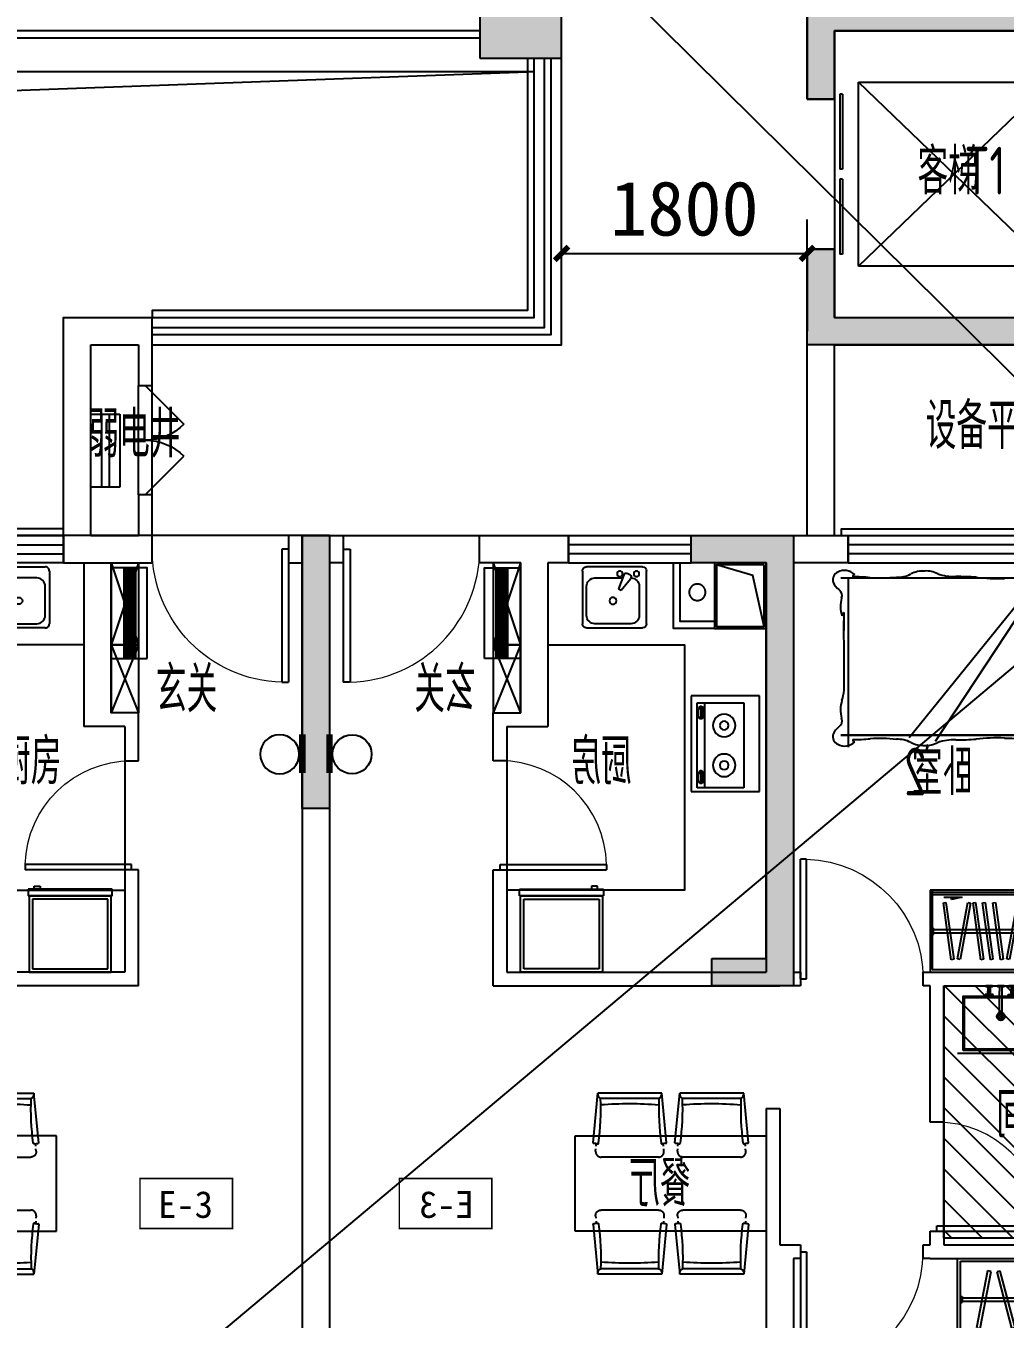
# Model space of a CAD drawing. Extents: x 2378699 to 2462834, y 1041771 to 1211756.
# Drawn here: x 2412711 to 2419886, y 1176405 to 1185887 of the extents above; entities that cross this region are included whole.
import ezdxf

# ---------------------------------------------------------------- set-up
doc = ezdxf.new("R2010")
doc.units = 0
doc.header["$LTSCALE"] = 1000
doc.linetypes.add('DASH', pattern=[0.35, 0.25, -0.1])
doc.linetypes.add('PS', pattern=[3200, 1500, -200, 1500])
doc.layers.get('0').update_dxf_attribs({"linetype": 'CONTINUOUS'})
doc.layers.get('Defpoints').update_dxf_attribs({"color": 6, "linetype": 'CONTINUOUS'})
for name, color, linetype in [('0p-洞填充', 1, 'CONTINUOUS'), ('_弱电导线层', 4, 'CONTINUOUS'), ('_弱电设备层', 6, 'CONTINUOUS'), ('_强电导线层', 3, 'CONTINUOUS'), ('A-EVTR', 5, 'CONTINUOUS'), ('A-Lvtry', 5, 'CONTINUOUS'), ('A-洞口', 105, 'CONTINUOUS'), ('A-烟气道', 105, 'CONTINUOUS'), ('A-看线', 105, 'CONTINUOUS'), ('A-线脚看线', 9, 'CONTINUOUS'), ('A-降板区域', 251, 'CONTINUOUS'), ('AE-FLOR', 151, 'CONTINUOUS'), ('DOOR_FIRE', 4, 'CONTINUOUS'), ('PS', 6, 'PS'), ('PUB_DIM', 3, 'CONTINUOUS'), ('PUB_HATCH', 8, 'CONTINUOUS'), ('PUB_TEXT', 7, 'CONTINUOUS'), ('WALL', 2, 'CONTINUOUS'), ('WINDOW', 4, 'CONTINUOUS'), ('剪力墙', 6, 'CONTINUOUS'), ('商业', 2, 'CONTINUOUS'), ('户型标示', 7, 'CONTINUOUS'), ('栏杆', 142, 'CONTINUOUS')]:
    doc.layers.add(name, color=color, linetype=linetype)
doc.layers.add('A-area', color=23, linetype='CONTINUOUS', plot=False)
doc.layers.add('A-FUR', color=8, linetype='CONTINUOUS', plot=False)
doc.layers.get('_强电导线层').off()
doc.styles.get("Standard").update_dxf_attribs({"font": 'tssdeng.shx', "bigfont": 'tssdchn.shx'})
doc.styles.add('黑体', font='simhei.ttf')
doc.dimstyles.new('_TCH_ARCH&&100', dxfattribs={"dimtxt": 400, "dimasz": 100, "dimexe": 250, "dimexo": 300, "dimgap": 126.25, "dimtad": 1, "dimdec": 0, "dimdsep": 46, "dimtxsty": '黑体', "dimblk": 'ARCHTICK', "dimcen": 0.09, "dimclrt": 7, "dimazin": 2, "dimtfac": 1, "dimtdec": 0, "dimtix": 1, "dimtmove": 2, "dimatfit": 3, "dimldrblk": 'ARCHTICK', "dimfxl": 0, "dimtolj": 1, "dimtzin": 0, "dimarcsym": 0})

# ---------------------------------------------------------------- blocks, each defined once
blk = doc.blocks.new('zt1')
at = {"layer": 'A-Lvtry', "linetype": 'Continuous'}
for p, q in [((-700, 0), (0, 0)), ((-700, -500), (-700, 0)), ((0, 0), (0, -500)), ((0, -500), (-700, -500))]:
    blk.add_line(p, q, dxfattribs=at)
at = {"layer": 'A-Lvtry'}
for p, q in [((-673.5, -113.1), (-673.5, -455.5)), ((-50.7, -113.1), (-673.5, -113.1)), ((-50.7, -455.5), (-50.7, -113.1)), ((-673.5, -399.8), (-50.7, -399.8)), ((-673.5, -455.5), (-50.7, -455.5)), ((-640.9, -422.1), (-640.8, -433.8)), ((-565.7, -431.5), (-630.4, -431.5)), ((-630.4, -431.5), (-630.4, -448.2)), ((-630.4, -448.2), (-565.7, -448.2)), ((-565.7, -448.2), (-565.7, -431.5)), ((-549.1, -423.2), (-549.1, -433.7)), ((-167.9, -422.1), (-167.8, -433.8)), ((-157.4, -431.5), (-157.4, -448.2)), ((-92.7, -431.5), (-157.4, -431.5)), ((-157.4, -448.2), (-92.7, -448.2)), ((-92.7, -448.2), (-92.7, -431.5)), ((-76.1, -423.2), (-76.1, -433.7))]:
    blk.add_line(p, q, dxfattribs=at)
for points in [[(-549.1, -423.2, 0.259034), (-551, -419.8, 0.076276), (-562.5, -414.9, 0.036515), (-576.1, -412.4, 0.026615), (-594.9, -411.4, 0.026615), (-613.8, -412.4, 0.036515), (-627.3, -414.9, 0.076276), (-638.9, -419.8, 0.259034), (-640.8, -423.2, 0.078462), (-640.6, -424.5, 0.056762)], [(-549.1, -433.7, 0.259034), (-551, -430.3, 0.076276), (-562.5, -425.4, 0.036515), (-576.1, -422.9, 0.026615), (-594.9, -421.9, 0.026615), (-613.8, -422.9, 0.036515), (-627.3, -425.4, 0.076276), (-638.9, -430.3, 0.259034), (-640.8, -433.7, 0.259034), (-638.9, -437.2, 0.056762), (-630.4, -441.2, 0.036515)], [(-565.7, -442.9, 0.008736), (-562.5, -442.1, 0.076276), (-551, -437.2, 0.259034), (-549.1, -433.7, 0.259034)], [(-76.1, -423.2, 0.259034), (-78, -419.8, 0.076276), (-89.5, -414.9, 0.036515), (-103.1, -412.4, 0.026615), (-121.9, -411.4, 0.026615), (-140.8, -412.4, 0.036515), (-154.3, -414.9, 0.076276), (-165.9, -419.8, 0.259034), (-167.8, -423.2, 0.078462), (-167.6, -424.5, 0.056762)], [(-76.1, -433.7, 0.259034), (-78, -430.3, 0.076276), (-89.5, -425.4, 0.036515), (-103.1, -422.9, 0.026615), (-121.9, -421.9, 0.026615), (-140.8, -422.9, 0.036515), (-154.3, -425.4, 0.076276), (-165.9, -430.3, 0.259034), (-167.8, -433.7, 0.259034), (-165.9, -437.2, 0.056762), (-157.4, -441.2, 0.036515)], [(-92.7, -442.9, 0.008736), (-89.5, -442.1, 0.076276), (-78, -437.2, 0.259034), (-76.1, -433.7, 0.259034)]]:
    blk.add_lwpolyline(points, format="xyb", dxfattribs=at)
at = {"layer": 'A-Lvtry', "linetype": 'Continuous'}
for centre, radius in [((-508.4, -258.5), 82.5), ((-215.8, -258.5), 82.5), ((-508.4, -258.5), 31.6), ((-215.8, -258.5), 31.6)]:
    blk.add_circle(centre, radius, dxfattribs=at)
at = {"layer": 'A-Lvtry', "width": 0.8, "flags": 9}
for tag in ['YSIZE', 'XSIZE']:
    blk.add_attdef(tag, (-350, 0), '', height=0.5, dxfattribs=at)
blk = doc.blocks.new('t4')
at = {"layer": 'A-Lvtry'}
for p, q in [((3876545.3, 2552259.6), (3876931.4, 2552259.6)), ((3876514.8, 2551819.5), (3876514.8, 2552229.1)), ((3876545.3, 2552144.6), (3876545.3, 2551880.5)), ((3876819.6, 2552205.6), (3876606.3, 2552205.6)), ((3876790.3, 2552072.2), (3876875.1, 2552142)), ((3876913.8, 2552122.3), (3876905.6, 2552136.5)), ((3876961.9, 2552229.1), (3876961.9, 2551819.5)), ((3876800.4, 2552054.6), (3876790.3, 2552072.2)), ((3876903.3, 2552093.1), (3876800.4, 2552054.6)), ((3876880.6, 2551880.5), (3876880.6, 2552084.6)), ((3876931.4, 2551789), (3876545.3, 2551789)), ((3876606.3, 2551819.5), (3876819.6, 2551819.5))]:
    blk.add_line(p, q, dxfattribs=at)
at = {"layer": 'A-Lvtry', "extrusion": (3.92285e-11, -1.08889e-08, 1)}
for centre, major_axis, start_param, end_param in [((3876545.3, 2552229.1), (-21.6, 21.6, 0), -0.785398, 0.785398), ((3876931.4, 2552229.1), (-21.6, 21.6, 0), 3.926991, 5.497787), ((3876606.3, 2552144.6), (-43.1, 43.1, 0), -0.785398, 0.785398), ((3876819.6, 2552144.6), (43.1, 43.1, 0), 5.497787, 7.068583), ((3876888, 2552126.3), (14.4, 14.4, 0), 6.021386, 7.757331), ((3876911.1, 2552185.3), (-14.4, 14.4, 0), 4.712389, 10.995574), ((3876911.1, 2552063.4), (14.4, 14.4, 0), 6.283185283893945, 12.56637059107353), ((3876896.2, 2552112.2), (-14.4, 14.4, 0), 2.714645, 4.45059), ((3876713, 2552012.6), (18, 18, 0), 6.283185283897186, 12.56637059107677), ((3876606.3, 2551880.5), (-43.1, 43.1, 0), 0.785398, 2.356194), ((3876819.6, 2551880.5), (-43.1, 43.1, 0), 2.356194, 3.926991), ((3876545.3, 2551819.5), (21.6, 21.6, 0), 2.356194, 3.926991), ((3876931.4, 2551819.5), (-21.6, 21.6, 0), 2.356194, 3.926991)]:
    blk.add_ellipse(centre, major_axis=major_axis, ratio=1, start_param=start_param, end_param=end_param, dxfattribs=at)
blk = doc.blocks.new('BX1')
at = {"layer": 'A-Lvtry'}
for p, q in [((-560, 8), (-607.7, 8)), ((-607.7, 8), (-607.7, -608)), ((-560, -608), (-560, 8)), ((0, 0), (-560, 0)), ((0, -600), (0, 0)), ((-560, 0), (-560, -600)), ((-24, -24), (-536, -24)), ((-536, -24), (-536, -576)), ((-24, -576), (-24, -24)), ((-631.1, -564.3), (-631.1, -520)), ((-631.1, -520), (-607.7, -520)), ((-607.7, -564.3), (-631.1, -564.3)), ((-607.7, -520), (-607.7, -564.3)), ((-607.7, -608), (-560, -608)), ((-560, -600), (0, -600)), ((-536, -576), (-24, -576))]:
    blk.add_line(p, q, dxfattribs=at)
blk = doc.blocks.new('u5g')
at = {"color": 8, "linetype": 'DASH', "ltscale": 20}
for p, q in [((10502.8, 151826.4), (10512.8, 151826.4)), ((10512.8, 151826.4), (10512.8, 151776.4)), ((12177.7, 151813.9), (10512.8, 151813.9)), ((12177.7, 151788.9), (10512.8, 151788.9)), ((12187.8, 151826.4), (12177.7, 151826.4)), ((12177.7, 151826.4), (12177.7, 151776.4)), ((10502.8, 151776.4), (10512.8, 151776.4)), ((12187.8, 151776.4), (12177.7, 151776.4))]:
    blk.add_line(p, q, dxfattribs=at)
at = {"color": 8, "ltscale": 20}
for p, q in [((11917.6, 151531.4), (12012.7, 151550.3)), ((12012.7, 151550.3), (12012.7, 151531.4)), ((10607.7, 151503.4), (10772.9, 151503.4)), ((10772.9, 151503.4), (10677.8, 151484.5)), ((10677.8, 151484.5), (10677.8, 151503.4)), ((12082.8, 151531.4), (11917.6, 151531.4))]:
    blk.add_line(p, q, dxfattribs=at)
at = {"linetype": 'DASH', "ltscale": 20}
for points in [[(12207.8, 152126.4), (10482.8, 152126.4), (10482.8, 151476.4), (12207.8, 151476.4)], [(10502.8, 151531.4), (11355.3, 151531.4), (11355.3, 151511.4), (10502.8, 151511.4)], [(11335.3, 151511.4), (12187.8, 151511.4), (12187.8, 151491.4), (11335.3, 151491.4)]]:
    blk.add_lwpolyline(points, close=True, dxfattribs=at)
blk.add_lwpolyline([(12187.8, 151476.4), (12187.8, 152106.4), (10502.8, 152106.4), (10502.8, 151476.4)], dxfattribs=at)
at = {"color": 8, "linetype": 'DASH', "ltscale": 20}
for points in [[(11001.3, 151572.3), (10930.5, 152024.3), (10953.7, 152028), (11024.5, 151576)], [(11310.5, 151572.3), (11239.7, 152024.3), (11262.9, 152028), (11333.7, 151576)], [(11617.8, 151572.3), (11547, 152024.3), (11570.2, 152028), (11641, 151576)], [(11711, 151572.3), (11640.2, 152024.3), (11663.4, 152028), (11734.2, 151576)], [(11796.6, 151572.3), (11725.8, 152024.3), (11749, 152028), (11819.8, 151576)], [(12064, 151572.3), (11993.2, 152024.3), (12016.4, 152028), (12087.2, 151576)], [(10603.3, 151578.7), (10696.8, 152026.6), (10719.8, 152021.8), (10626.3, 151573.9)], [(10780.1, 151578.7), (10873.6, 152026.6), (10896.6, 152021.8), (10803.1, 151573.9)], [(11087.5, 151578.7), (11181, 152026.6), (11204, 152021.8), (11110.4, 151573.9)], [(11396.6, 151578.7), (11490.1, 152026.6), (11513.1, 152021.8), (11419.6, 151573.9)], [(11842.7, 151578.7), (11936.3, 152026.6), (11959.3, 152021.8), (11865.7, 151573.9)]]:
    blk.add_lwpolyline(points, close=True, dxfattribs=at)
blk = doc.blocks.new('QWER34324')
at = {"layer": 'A-FUR'}
for p, q in [((-500, 0), (0, 0)), ((-40, -1200), (-40, 0)), ((-40, 0), (0, 0)), ((0, 0), (0, -1200)), ((-40, -11.5), (-2054.4, -11.5)), ((-40, -11.5), (-2054.4, -11.5)), ((-1999.7, -11.5), (-1999.7, -1251.2)), ((-608.2, -11.5), (-1552.4, -1182.5)), ((-575.1, -11.5), (-1363.6, -1208.2)), ((-570.6, -11.5), (-570.6, -144)), ((-519.8, -11.5), (-519.8, -134.5)), ((-678.3, -172.7), (-678.3, -1028.2)), ((-336.3, -1028.2), (-336.3, -172.7)), ((-63, -1125.7), (-63, -109.1)), ((-570.6, -1040.9), (-570.6, -1208.2)), ((-519.8, -1050.4), (-519.8, -1208.2)), ((-473.4, -1060.8), (-473.4, -1125.7)), ((-40, -1161.5), (-2054.4, -1161.5)), ((-40, -1165.5), (-2054.4, -1165.5)), ((0, -1200), (-500, -1200)), ((0, -1200), (-40, -1200))]:
    blk.add_line(p, q, dxfattribs=at)
for centre, radius, start, end in [((-2050.6, -24), 61.8, 114.65516, 197.05817), ((-2025.4, -60.8), 106, 45.78413, 118.72126), ((-1950.6, -0.8), 16, 93.39574, 183.44183), ((-1636.1, 205.2), 209.3, 267.15615, 297.45765), ((-1447.1, -169), 209.9, 87.96316, 116.12762), ((-1430.8, -151), 192, 63.04698, 92.64916), ((-1225.8, 355.3), 355.3, 250.60635, 272.32801), ((-1221.3, -2275.3), 2275.6, 85.96877, 89.74947), ((-1983, 13.6), 138.4, 203.70607, 231.95597), ((-1965.7, -1216.9), 1215.2, 83.96781, 90.04075), ((-1770.2, 1149.8), 1160.2, 266.64954, 276.11997), ((-909.2, 1295.3), 1309.4, 263.33019, 272.35813), ((-778.2, -1523.7), 1512.6, 87.0776, 92.9224), ((-655.9, 791.2), 805.5, 266.782, 275.59148), ((-480.7, -586.2), 583.8, 86.03666, 99.53314), ((-58.4, -703), 749.3, 113.83469, 131.46224), ((532.5, -1280), 1548.8, 124.57489, 131.88808), ((-774.9, -21402.4), 21401.2, 88.49238, 89.10433), ((-1546.8, -1386.7), 1810.6, 37.31306, 49.42063), ((-689.8, -564.3), 637.9, 26.40883, 59.00025), ((-268.2, -607.5), 539, 67.62117, 92.10241), ((-160, -2948.1), 2939.9, 87.66163, 91.01156), ((-2098.3, -139.8), 53.6, 340.23108, 55.86441), ((-1819.9, -219), 236, 164.99871, 197.18078), ((-507.3, -588.1), 449.1, 67.62117, 112.37883), ((-2002.9, -297.8), 43.4, 129.07345, 167.94605), ((-2962.5, -319.7), 933.9, 354.95264, 3.41649), ((-605.2, 111.5), 625, 295.48, 321.15009), ((-1219.9, -370.7), 812.7, 176.67233, 181.72422), ((-3003.8, -350.3), 972.9, 356.95871, 1.57587), ((-7673.2, -3674.4), 8087.9, 20.45865, 24.04845), ((-9950.5, -649.5), 7922.3, 358.6733, 1.8401), ((-2329.2, -812.3), 299.6, 341.30518, 356.04213), ((-1523.8, 282.7), 1810.6, 309.96455, 322.68694), ((-666.8, -563.7), 637.9, 300.99975, 333.59117), ((-1819.9, -978), 236, 162.81922, 195.00129), ((-2098.3, -1057.2), 53.6, 304.13559, 19.76892), ((-507.3, -612.9), 449.1, 247.62117, 292.37883), ((555.5, 176), 1548.8, 231.63721, 235.42511), ((-1983, -1210.6), 138.4, 128.04403, 156.29393), ((-268.2, -627.3), 539, 247.62117, 292.37883), ((-35.4, -425), 749.3, 237.46377, 246.16531), ((-2050.6, -1173), 61.8, 162.94183, 245.34484), ((-2025.4, -1136.2), 106, 241.27874, 314.21587), ((-1950.6, -1196.2), 16, 176.55817, 266.60426), ((-1965.7, 19.9), 1215.2, 269.95925, 276.03219), ((-1770.2, -2346.8), 1160.2, 83.88003, 93.35046), ((-1636.1, -1402.2), 209.3, 62.54235, 92.84385), ((-1447.1, -1028), 209.9, 243.87238, 272.03684), ((-1430.8, -1046), 192, 267.35084, 296.95302), ((-1225.8, -1552.3), 355.3, 87.67199, 109.39365), ((-1221.3, 1078.3), 2275.6, 270.25053, 274.03123), ((-909.2, -2492.3), 1309.4, 87.64187, 96.66981), ((-778.2, 326.7), 1512.6, 267.0776, 272.9224), ((-655.9, -1988.2), 805.5, 84.40852, 93.218), ((-480.7, -610.8), 583.8, 260.46686, 273.96334), ((-774.9, 20205.4), 21401.2, 270.89567, 271.50762), ((-160, 1751.1), 2939.9, 268.98844, 272.33837)]:
    blk.add_arc(centre, radius, start, end, dxfattribs=at)
blk = doc.blocks.new('A$C12CE3BE6')
at = {"ltscale": 10}
for p, q in [((220, 412), (160, 412)), ((160, 412), (160, 405)), ((220, 405), (160, 405)), ((180, 469), (200, 469)), ((180, 412), (180, 435)), ((182.5, 422), (182.5, 442)), ((197.5, 442), (182.5, 442)), ((197.5, 422), (182.5, 422)), ((184.5, 442), (184.5, 469)), ((187, 412), (187, 422)), ((193, 412), (193, 422)), ((195.5, 442), (195.5, 469)), ((197.5, 422), (197.5, 442)), ((200, 412), (200, 435)), ((220, 405), (220, 412)), ((285.2, 469), (265.2, 469)), ((265.2, 260), (265.2, 435)), ((285.2, 260), (285.2, 435)), ((330, 412), (390, 412)), ((330, 405), (330, 412)), ((330, 405), (390, 405)), ((370, 469), (350, 469)), ((350, 412), (350, 435)), ((352.5, 422), (352.5, 442)), ((352.5, 442), (367.5, 442)), ((352.5, 422), (367.5, 422)), ((354.5, 442), (354.5, 469)), ((357, 412), (357, 422)), ((363, 412), (363, 422)), ((365.5, 442), (365.5, 469)), ((367.5, 422), (367.5, 442)), ((370, 412), (370, 435)), ((390, 412), (390, 405))]:
    blk.add_line(p, q, dxfattribs=at)
for p, q in [((260.9, 235.9), (289.1, 264.1)), ((260.9, 264.1), (289.1, 235.9))]:
    blk.add_line(p, q)
for points in [[(200, 435), (200, 469), (215, 469), (215, 475), (165, 475), (165, 469), (180, 469), (180, 435)], [(285.2, 435), (285.2, 469), (299.8, 469), (299.8, 475), (250.2, 475), (250.2, 469), (265.2, 469), (265.2, 435)], [(370, 435), (370, 469), (385, 469), (385, 475), (335, 475), (335, 469), (350, 469), (350, 435)]]:
    blk.add_lwpolyline(points, dxfattribs=at)
for points in [[(0, 0), (0, 400), (550, 400), (550, 0)], [(10, 10), (10, 390), (540, 390), (540, 10)]]:
    blk.add_lwpolyline(points, close=True)
for centre in [(190, 408.5), (360, 408.5)]:
    blk.add_circle(centre, 3.5, dxfattribs=at)
for radius in [29.1, 20]:
    blk.add_circle((275, 250), radius)
blk.add_arc((275.2, 260), 10, 180, 0, dxfattribs=at)
blk = doc.blocks.new('chair4')
at = {"linetype": 'DASH', "ltscale": 200}
for p, q in [((-470, 210.5), (-470, -210.5)), ((-426.4, 250.4), (-410.4, 248.9)), ((-426.4, -250.4), (-410.4, -248.9))]:
    blk.add_line(p, q, dxfattribs=at)
at = {"ltscale": 20}
for p, q in [((-388.8, 247), (-371.7, 245.5)), ((-364.8, 269), (0, 234.3)), ((-40, 213.8), (-40, -213.8)), ((0, 234.3), (0, -234.3)), ((-388.8, -247), (-371.7, -245.5)), ((-364.8, -269), (0, -234.3))]:
    blk.add_line(p, q, dxfattribs=at)
at = {"linetype": 'DASH', "ltscale": 200, "extrusion": (0, 0, -1)}
for centre, start_param, end_param in [((-430, 210.5), 3.926991, 5.586837), ((-430, -210.5), 2.267145, 3.926991)]:
    blk.add_ellipse(centre, major_axis=(28.3, 28.3), ratio=1, start_param=start_param, end_param=end_param, dxfattribs=at)
at = {"ltscale": 20, "extrusion": (0, 0, -1)}
for centre, major_axis, ratio, start_param, end_param in [((-365.9, 237.3), (5.66, -5.66), 1, 0.914477, 2.702691), ((-440.3, 264.1), (50.3, 50.3), 1, 0.774487, 1.131895), ((-365.2, 265), (2.83, 2.83), 1, 3.91608, 5.586837), ((-124.5, 1886.5), (-1792.2, 85), 0.932857, 4.621064, 4.803714), ((-2032.8, -2.5), (-3, 2384.1), 0.819086, 1.481782, 1.659811), ((-6.5, 197.7), (26.3, 26.3), 1, 4.375488, 5.671939), ((-365.9, -237.3), (5.66, 5.66), 1, 3.580494, 5.368708), ((-440.3, -264.1), (50.3, -50.3), 1, -1.131895, -0.774487), ((-365.2, -265), (2.83, -2.83), 1, 0.696349, 2.367105), ((-124.5, -1886.5), (1792.2, 85), 0.932857, 4.621064, 4.803714), ((-6.5, -197.7), (26.3, 26.3), 1, 2.182042, 3.478494)]:
    blk.add_ellipse(centre, major_axis=major_axis, ratio=ratio, start_param=start_param, end_param=end_param, dxfattribs=at)
blk = doc.blocks.new('canzhuo01')
for p, q in [((38356.8, 175032.9), (36956.8, 175032.9)), ((38356.8, 174332.9), (38356.8, 175032.9)), ((36956.8, 174332.9), (38356.8, 174332.9))]:
    blk.add_line(p, q)
at = {"extrusion": (0, 0, -1), "xscale": -1, "zscale": -1, "rotation": 270}
for p in [(-37356.8, 175346.8), (-37956.8, 175346.8)]:
    blk.add_blockref('chair4', p, dxfattribs=at)
at = {"xscale": -1, "rotation": 90}
for p in [(37356.8, 174018.9), (37956.8, 174018.9)]:
    blk.add_blockref('chair4', p, dxfattribs=at)
blk = doc.blocks.new('$DorLib2D$00000001')
for p, q in [((0.45, 0.975), (0.5, 0.975)), ((0.45, 0), (0.45, 0.975)), ((0.5, 0), (0.5, 0.975)), ((0.5, 0), (0.45, 0))]:
    blk.add_line(p, q)
at = {"lineweight": 13}
blk.add_arc((0.475, 0), 0.975, 91.46928, 180, dxfattribs=at)
blk = doc.blocks.new('$TCHSYS$WIN2D')
for p, q in [((-0.5, 0.5), (0.5, 0.5)), ((-0.5, 0.5), (-0.5, -0.5)), ((0.5, 0.5), (0.5, -0.5)), ((0.5, 0.1667), (-0.5, 0.1667)), ((0.5, -0.1667), (-0.5, -0.1667)), ((-0.5, -0.5), (0.5, -0.5))]:
    blk.add_line(p, q)
blk = doc.blocks.new('a3+huxing0323')
at = {"layer": 'A-降板区域'}
h = blk.add_hatch(dxfattribs=at)
h.set_pattern_fill('ANSI31', color=256, scale=100)
h.set_pattern_definition([(45, (1599.37, 3297.15), (-112.2532, 112.2532), [])])
h.paths.add_polyline_path([(-26714.3, 146585.5), (-27714.3, 146585.5), (-27714.3, 145885.5), (-27714.3, 145785.5), (-28814.3, 145785.5), (-28814.3, 144735.5), (-26714.3, 144735.5)])
at = {"layer": 'A-FUR'}
for p, q in [((-23414.3, 149685.5), (-23614.3, 149085.5)), ((-23614.3, 149685.5), (-23414.3, 149085.5)), ((-23614.3, 149085.5), (-23414.3, 148585.5)), ((-23414.3, 149085.5), (-23614.3, 148585.5))]:
    blk.add_line(p, q, dxfattribs=at)
for points in [[(-23414.3, 149085.5), (-23614.3, 149085.5), (-23614.3, 149685.5), (-23414.3, 149685.5)], [(-23414.3, 148585.5), (-23614.3, 148585.5), (-23614.3, 149085.5), (-23414.3, 149085.5)]]:
    blk.add_lwpolyline(points, close=True, dxfattribs=at)
at = {"layer": 'A-Lvtry', "ltscale": 3}
blk.add_line((-27692.9, 146087.8), (-26814.3, 146087.8), dxfattribs=at)
blk.add_lwpolyline([(-23814.3, 149085.5), (-24814.3, 149085.5), (-24814.3, 147285.5), (-23514.3, 147285.5)], dxfattribs=at)
at = {"layer": 'A-烟气道'}
for points in [[(-25414.3, 149685.5), (-25034.3, 149685.5), (-25034.3, 149205.5), (-25414.3, 149205.5)], [(-25399.3, 149670.5), (-25049.3, 149670.5), (-25049.3, 149220.5), (-25399.3, 149220.5)]]:
    blk.add_lwpolyline(points, close=True, dxfattribs=at)
blk.add_lwpolyline([(-25399.3, 149220.5), (-25316.5, 149593.4), (-25049.3, 149670.5)], dxfattribs=at)
at = {"layer": 'A-降板区域'}
blk.add_lwpolyline([(-26714.3, 146585.5), (-27714.3, 146585.5), (-27714.3, 145885.5), (-27714.3, 145785.5), (-28814.3, 145785.5), (-28814.3, 144735.5), (-26714.3, 144735.5)], close=True, dxfattribs=at)
at = {"layer": 'PS', "ltscale": 0.5}
blk.add_circle((-24909.3, 149470.5), 60, dxfattribs=at)
at = {"layer": 'WALL'}
for p, q in [((-25514.3, 149885.5), (-26014.3, 149885.5)), ((-26014.3, 149885.5), (-26014.3, 149685.5)), ((-24864.3, 149885.5), (-25514.3, 149885.5)), ((-24864.3, 149685.5), (-24864.3, 149885.5)), ((-23714.3, 149885.5), (-23964.3, 149885.5)), ((-23964.3, 149885.5), (-23964.3, 149685.5)), ((-23314.3, 149885.5), (-23714.3, 149885.5)), ((-23314.3, 149685.5), (-23314.3, 149885.5)), ((-22014.3, 149885.5), (-22314.3, 149885.5)), ((-22314.3, 149885.5), (-22314.3, 149685.5)), ((-22014.3, 149885.5), (-22014.3, 140985.5)), ((-26014.3, 149685.5), (-25614.3, 149685.5)), ((-25614.3, 149685.5), (-25614.3, 146685.5)), ((-25414.3, 149685.5), (-25414.3, 146685.5)), ((-25414.3, 149685.5), (-24864.3, 149685.5)), ((-23964.3, 149685.5), (-23814.3, 149685.5)), ((-23814.3, 149685.5), (-23814.3, 148485.5)), ((-23614.3, 149685.5), (-23614.3, 148585.5)), ((-23614.3, 149685.5), (-23314.3, 149685.5)), ((-22314.3, 149685.5), (-22214.3, 149685.5)), ((-22214.3, 149685.5), (-22214.3, 141085.5)), ((-23414.3, 148585.5), (-23614.3, 148585.5)), ((-23414.3, 148235.5), (-23414.3, 148585.5)), ((-23514.3, 148485.5), (-23814.3, 148485.5)), ((-23514.3, 148485.5), (-23514.3, 148235.5)), ((-23514.3, 148235.5), (-23414.3, 148235.5)), ((-23414.3, 147435.5), (-23514.3, 147435.5)), ((-23514.3, 147435.5), (-23514.3, 146685.5)), ((-23414.3, 146585.5), (-23414.3, 147435.5)), ((-26614.3, 146685.5), (-28014.3, 146685.5)), ((-26564.3, 146685.5), (-26614.3, 146685.5)), ((-26564.3, 146585.5), (-26564.3, 146685.5)), ((-25614.3, 146685.5), (-25664.3, 146685.5)), ((-25664.3, 146685.5), (-25664.3, 146585.5)), ((-23514.3, 146685.5), (-25414.3, 146685.5)), ((-26714.3, 146585.5), (-28114.3, 146585.5)), ((-26714.3, 146585.5), (-26714.3, 145585.5)), ((-26614.3, 145585.5), (-26614.3, 146585.5)), ((-26614.3, 146585.5), (-26564.3, 146585.5)), ((-25664.3, 146585.5), (-25514.3, 146585.5)), ((-23414.3, 146585.5), (-25514.3, 146585.5)), ((-25514.3, 145685.5), (-25514.3, 144685.5)), ((-25414.3, 145685.5), (-25514.3, 145685.5)), ((-25414.3, 145685.5), (-25414.3, 144685.5)), ((-26714.3, 145585.5), (-26614.3, 145585.5)), ((-26614.3, 144785.5), (-26714.3, 144785.5)), ((-26714.3, 144785.5), (-26714.3, 144685.5)), ((-26614.3, 144685.5), (-26614.3, 144785.5)), ((-26714.3, 144685.5), (-28814.3, 144685.5)), ((-26564.3, 144685.5), (-26614.3, 144685.5)), ((-26564.3, 144585.5), (-26564.3, 144685.5)), ((-25514.3, 144685.5), (-25664.3, 144685.5)), ((-25664.3, 144685.5), (-25664.3, 144585.5)), ((-25414.3, 144685.5), (-25414.3, 141085.5)), ((-26614.3, 144585.5), (-28814.3, 144585.5)), ((-26614.3, 144585.5), (-26564.3, 144585.5)), ((-25664.3, 144585.5), (-25614.3, 144585.5)), ((-25614.3, 144585.5), (-25614.3, 141085.5))]:
    blk.add_line(p, q, dxfattribs=at)
for points in [[(-25034.3, 149205.5), (-24734.3, 149205.5), (-24734.3, 149685.5)], [(-25034.3, 149255.5), (-24784.3, 149255.5), (-24784.3, 149685.5)]]:
    blk.add_lwpolyline(points, dxfattribs=at)
at = {"layer": 'WINDOW'}
for p, q in [((-22314.3, 149885.5, 0), (-23314.3, 149885.5, 0)), ((-23514.3, 148235.5), (-23514.3, 147435.5)), ((-26714.3, 145585.5), (-26714.3, 144785.5))]:
    blk.add_line(p, q, dxfattribs=at)
at = {"layer": '户型标示', "color": 2, "const_width": 11.2}
blk.add_lwpolyline([(-23403.1, 145172.6), (-22725.4, 145172.6), (-22725.4, 144806.2), (-23403.1, 144806.2)], close=True, dxfattribs=at)
at = {"layer": 'A-FUR', "extrusion": (0, 0, -1), "xscale": 0.8116, "yscale": 0.9231, "zscale": -1, "rotation": 180}
blk.add_blockref('u5g', (36522.1, 287113.4), dxfattribs=at)
at = {"layer": 'A-FUR'}
blk.add_blockref('canzhuo01', (-62371.2, -29547.4), dxfattribs=at)
at = {"layer": 'A-FUR', "xscale": 1.159400000004098, "yscale": 0.9230999999854248}
blk.add_blockref('u5g', (-40968.1, 4157.6), dxfattribs=at)
at = {"layer": 'A-Lvtry', "extrusion": (-1.08889e-08, 3.92285e-11, 1)}
for name, p, rotation in [('zt1', (-25364.1, 148710.1), 90.00000133402135), ('BX1', (-23614.3, 146685.5), 270)]:
    blk.add_blockref(name, p, dxfattribs=dict(at, rotation=rotation))
at = {"layer": 'A-Lvtry', "ltscale": 3, "extrusion": (0, 0, -1), "zscale": -1}
blk.add_blockref('A$C12CE3BE6', (26857.8, 146110.5), dxfattribs=at)
at = {"layer": 'WALL', "extrusion": (0, 0, -1), "zscale": -1}
blk.add_blockref('QWER34324', (28014.3, 149585.5), dxfattribs=at)
at = {"layer": 'WINDOW'}
for name, p, xscale, yscale, zscale, rotation in [('$TCHSYS$WIN2D', (-26764.3, 149785.5), 1500, 200, 1500, 180), ('$TCHSYS$WIN2D', (-24414.3, 149785.5), 900, 200, 900, 180), ('$DorLib2D$00000001', (-22814.3, 149785.5), -1000, 1000, -1000, 180), ('$DorLib2D$00000001', (-23464.3, 147835.5), 800, -800, 800, 270), ('$DorLib2D$00000001', (-26114.3, 146635.5), -900, -900, -900, 180), ('$DorLib2D$00000001', (-26664.3, 145185.5), 800, -800, 800, 270), ('$DorLib2D$00000001', (-26114.3, 144635.5), -900, 900, -900, 180)]:
    blk.add_blockref(name, p, dxfattribs=dict(at, xscale=xscale, yscale=yscale, zscale=zscale, rotation=rotation))
at = {"layer": '商业', "rotation": 90}
blk.add_blockref('t4', (2527721.9, -3727305.4), dxfattribs=at)
at = {"layer": 'PUB_TEXT', "width": 0.7}
for s, height, p in [('玄关', 337.59, (-23286.2, 148589.7)), ('厨房', 337.59, (-24428, 148061.5)), ('卧室', 337.59, (-26930.3, 147981.5)), ('2', 350, (-26586.2, 147981.5)), ('卫生间', 337.59, (-27773, 145471.3)), ('餐厅', 337.59, (-24859, 144968.1))]:
    blk.add_text(s, height=height, dxfattribs=at).set_placement(p)
at = {"layer": '户型标示', "color": 2, "style": '黑体'}
blk.add_text('E-3', height=197.15, dxfattribs=at).set_placement((-23270.9, 144883.5))
blk = doc.blocks.new('jgjlq030328')
at = {"layer": 'PUB_HATCH'}
for points in [[(-268835, 20511.9), (-268235, 20511.9), (-268235, 20911.9), (-268835, 20911.9)], [(-266435, 20211.9), (-266435, 20911.9), (-263935, 20911.9), (-263935, 18411.9), (-266435, 18411.9), (-266435, 19111.9), (-266235, 19111.9), (-266235, 18611.9), (-264135, 18611.9), (-264135, 20711.9), (-266235, 20711.9), (-266235, 20211.9)], [(-270135, 17011.9), (-269935, 17011.9), (-269935, 15011.9), (-270135, 15011.9), (-270135, 16811.9)], [(-267135, 13911.9), (-266735, 13911.9), (-266735, 16811.9), (-267285, 16811.9), (-267285, 17011.9), (-266535, 17011.9), (-266535, 13711.9), (-266735, 13711.9), (-267135, 13711.9)]]:
    blk.add_hatch(color=256, dxfattribs=at).paths.add_polyline_path(points)
at = {"layer": '剪力墙'}
for points in [[(-268835, 20511.9), (-268235, 20511.9), (-268235, 20911.9), (-268835, 20911.9)], [(-266435, 20211.9), (-266435, 20911.9), (-263935, 20911.9), (-263935, 18411.9), (-266435, 18411.9), (-266435, 19111.9), (-266235, 19111.9), (-266235, 18611.9), (-264135, 18611.9), (-264135, 20711.9), (-266235, 20711.9), (-266235, 20211.9)], [(-270135, 17011.9), (-269935, 17011.9), (-269935, 15011.9), (-270135, 15011.9), (-270135, 16811.9)], [(-267135, 13911.9), (-266735, 13911.9), (-266735, 16811.9), (-267285, 16811.9), (-267285, 17011.9), (-266535, 17011.9), (-266535, 13711.9), (-266735, 13711.9), (-267135, 13711.9)]]:
    blk.add_lwpolyline(points, close=True, dxfattribs=at)
for points in [[(-268635, 20511.9), (-268635, 20511.9)], [(-270135, 16811.9), (-270135, 16811.9)]]:
    blk.add_lwpolyline(points, dxfattribs=at)
blk = doc.blocks.new('ssxianjiao0329')
at = {"layer": 'A-线脚看线'}
for points in [[(-32413.7, 147148.2), (-22513.7, 147148.2)], [(-22163.7, 146998.2), (-22163.7, 145148.2), (-24913.7, 145148.2), (-24913.7, 145098.2)], [(-25563.6, 143498.2), (-25563.6, 143548.2), (-26513.6, 143548.2), (-26513.6, 143498.2)], [(-19863.7, 143498.2), (-19863.7, 143548.2), (-18263.7, 143548.2), (-18263.7, 143498.2)]]:
    blk.add_lwpolyline(points, dxfattribs=at)
blk = doc.blocks.new('$DORLIB2D$00000127')
at = {"color": 0}
for points in [[(-0.5333, 0.7949), (-0.5333, 0.6904)], [(-0.0333, 0.7949), (-0.5333, 0.7949)], [(-0.0333, 0.7949), (-0.0333, 0.6904)], [(0.5333, 0.7949), (0.0333, 0.7949)], [(0.0333, 0.7949), (0.0333, 0.6904)], [(0.5333, 0.7949), (0.5333, 0.6904)], [(-0.0333, 0.6904), (-0.5333, 0.6904)], [(0.5333, 0.6904), (0.0333, 0.6904)], [(0.5, 0.5), (-0.5, 0.5)]]:
    blk.add_lwpolyline(points, dxfattribs=at)
blk = doc.blocks.new('$DorLib2D$00000116')
at = {"color": 0}
for p, q in [((-0.5, 0), (-0.146, 0.354)), ((0.5, 0), (0.146, 0.354))]:
    blk.add_line(p, q, dxfattribs=at)
for centre, start, end in [((-0.5, 0), 0, 45), ((0.5, 0), 135, 180)]:
    blk.add_arc(centre, 0.5, start, end, dxfattribs=at)
blk = doc.blocks.new('hhhhxintongqutong0329')
at = {"layer": 'A-area'}
blk.add_lwpolyline([(-37213.7, 20182.6), (-37213.7, 20182.6), (-37213.7, 20182.6), (-37213.7, 16782.6), (-34663.7, 16782.6), (-34663.7, 16782.6), (-33413.7, 16782.6), (-33413.7, 16782.6), (-31813.7, 16782.6), (-31813.7, 16982.6), (-31213.7, 16982.6), (-31213.7, 13682.6), (-29813.7, 13682.6), (-29813.7, 16982.6), (-29213.7, 16982.6), (-29213.7, 16782.6), (-27713.6, 16782.6), (-27713.6, 16782.6), (-26463.7, 16782.6), (-26463.7, 16782.6), (-25563.6, 16782.6), (-25563.7, 18382.6), (-22113.7, 18382.6), (-22113.7, 20182.6)], close=True, dxfattribs=at)
at = {"layer": 'A-EVTR'}
for p, q in [((-19738.7, 18757.6), (-19738.7, 20107.6)), ((-19738.7, 20107.6), (-18338.7, 20107.6)), ((-18338.7, 18757.6), (-19738.7, 20107.6)), ((-19738.7, 18757.6), (-18338.7, 20107.6)), ((-18338.7, 18757.6), (-19738.7, 18757.6))]:
    blk.add_line(p, q, dxfattribs=at)
at = {"layer": 'A-看线'}
blk.add_lwpolyline([(-22113.7, 20182.6), (-37213.7, 20182.6)], dxfattribs=at)
at = {"layer": 'AE-FLOR'}
for points in [[(-22513.7, 20482.6), (-32413.7, 20482.6)], [(-24913.7, 18182.6), (-21913.7, 18182.6), (-21913.7, 20282.6)], [(-24913.7, 18382.6), (-22113.7, 18382.6), (-22113.7, 20282.6)]]:
    blk.add_lwpolyline(points, dxfattribs=at)
at = {"layer": 'DOOR_FIRE'}
for p, q in [((-25013.7, 17082.6), (-25013.7, 17882.6)), ((-24913.7, 17082.6), (-24913.7, 17882.6))]:
    blk.add_line(p, q, dxfattribs=at)
at = {"layer": 'WALL'}
for p, q in [((-20113.7, 20682.6), (-20113.7, 19982.6)), ((-19913.7, 20482.6), (-17813.7, 20482.6)), ((-19913.7, 19982.6), (-19913.7, 20482.6)), ((-20113.7, 19982.6), (-19913.7, 19982.6)), ((-19913.7, 18882.6), (-20113.7, 18882.6)), ((-20113.7, 18882.6), (-20113.7, 18282.6)), ((-19913.7, 18382.6), (-19913.7, 18882.6)), ((-25563.7, 18382.6), (-24913.7, 18382.6)), ((-25563.7, 16582.6), (-25563.7, 18382.6)), ((-24913.7, 17882.6), (-24913.7, 18382.6)), ((-19913.7, 18382.6), (-17813.7, 18382.6)), ((-20113.7, 16782.6), (-20113.7, 18282.6)), ((-25363.7, 18182.6), (-25013.7, 18182.6)), ((-25363.7, 16782.6), (-25363.7, 18182.6)), ((-25013.7, 18182.6), (-25013.7, 17882.6)), ((-19913.7, 16782.6), (-19913.7, 18182.6)), ((-19913.7, 18182.6), (-17613.7, 18182.6)), ((-25013.7, 17882.6), (-24913.7, 17882.6)), ((-24913.7, 17082.6), (-25013.7, 17082.6)), ((-25013.7, 17082.6), (-25013.7, 16782.6)), ((-24913.7, 16582.6), (-24913.7, 17082.6)), ((-25363.7, 16782.6), (-25013.7, 16782.6)), ((-20113.7, 16782.6), (-19913.7, 16782.6)), ((-25563.7, 16582.6), (-24913.7, 16582.6))]:
    blk.add_line(p, q, dxfattribs=at)
at = {"layer": '栏杆'}
for points in [[(-24913.7, 18257.6), (-21988.7, 18257.6), (-21988.7, 20282.6)], [(-24913.7, 18307.6), (-22038.7, 18307.6), (-22038.7, 20282.6)]]:
    blk.add_lwpolyline(points, dxfattribs=at)
at = {"layer": 'DOOR_FIRE', "xscale": 800, "yscale": -800, "zscale": 100, "rotation": 90}
blk.add_blockref('$DorLib2D$00000116', (-24963.7, 17482.6), dxfattribs=at)
at = {"layer": 'WINDOW', "xscale": 1100, "yscale": -200, "zscale": 1100, "rotation": 90}
blk.add_blockref('$DORLIB2D$00000127', (-20013.7, 19432.6), dxfattribs=at)
at = {"layer": 'PUB_TEXT', "width": 0.7}
for s, height, p in [('客梯', 337.59, (-19305.8, 19283.9)), ('T1', 350, (-18961.7, 19283.9)), ('设备平台', 337.59, (-19245.3, 17418.6)), ('弱电井', 337.59, (-25379.9, 17357.3))]:
    blk.add_text(s, height=height, dxfattribs=at).set_placement(p)
blk = doc.blocks.new('_ArchTick')
at = {"color": 0, "linetype": 'ByBlock', "const_width": 0.4}
blk.add_lwpolyline([(-0.5, -0.5), (0.5, 0.5)], dxfattribs=at)
blk = doc.blocks.new('*D76')
at = {"layer": 'Defpoints', "color": 0}
for p in [(2418436, 1184217.7), (2416636, 1183515.9), (2418436, 1183515.9)]:
    blk.add_point(p, dxfattribs=at)
at = {"layer": 'PUB_DIM', "color": 0, "lineweight": -2}
for p, q in [((2416636, 1183815.9), (2416636, 1184467.7)), ((2418436, 1183815.9), (2418436, 1184467.7)), ((2416636, 1184217.7), (2418436, 1184217.7))]:
    blk.add_line(p, q, dxfattribs=at)
at = {"layer": 'PUB_DIM', "color": 0, "lineweight": -2, "xscale": 100, "yscale": 100, "zscale": 100, "rotation": 180}
blk.add_blockref('_ArchTick', (2416636, 1184217.7), dxfattribs=at)
at = {"layer": 'PUB_DIM', "color": 0, "lineweight": -2, "xscale": 100, "yscale": 100, "zscale": 100}
blk.add_blockref('_ArchTick', (2418436, 1184217.7), dxfattribs=at)
at = {"layer": 'PUB_DIM', "color": 7, "insert": (2417536, 1184546.1), "char_height": 400, "attachment_point": 5, "style": '黑体'}
blk.add_mtext('\\A1;1800', dxfattribs=at)
blk = doc.blocks.new('家用多媒体布线箱')
at = {"layer": '_弱电设备层'}
blk.add_lwpolyline([(-333.8, 263.9), (333.8, 263.9), (333.8, 0), (-333.8, 0)], close=True, dxfattribs=at)
at = {"layer": '_弱电设备层', "color": 14, "const_width": 100}
blk.add_lwpolyline([(-333.8, 137.6), (333.8, 137.6)], dxfattribs=at)
blk = doc.blocks.new('可视对讲室内机')
at = {"layer": '_弱电设备层', "const_width": 50}
blk.add_lwpolyline([(-148.8, 0), (148.8, 0)], dxfattribs=at)
at = {"layer": '_弱电设备层'}
blk.add_circle((4, 173.5), 150.4, dxfattribs=at)
blk = doc.blocks.new('接线箱')
at = {"layer": '_弱电设备层'}
for p, q in [((-448, 0), (-448, 356)), ((-448, 356), (448, 356)), ((448, 356), (448, 0)), ((448, 0), (-448, 0))]:
    blk.add_line(p, q, dxfattribs=at)
at = {"layer": '_弱电设备层', "color": 1}
for p, q in [((-448, 221), (448, 221)), ((-448, 128), (448, 128))]:
    blk.add_line(p, q, dxfattribs=at)
blk = doc.blocks.new('A$C0C081A4C')
at = {"layer": '_弱电导线层'}
for name, p, xscale, yscale, zscale, rotation in [('接线箱', (213.4, 3074.4), 0.5993150683119893, 0.5993150683119893, 0.5993150683119893, 90), ('家用多媒体布线箱', (3150, 1882.9), 0.99885844765231, 0.99885844765231, 0.99885844765231, 89.99999999999997), ('可视对讲室内机', (1750, 852.5), 0.9524745978415012, 0.9524745978415012, 0.9524745978415012, 270)]:
    blk.add_blockref(name, p, dxfattribs=dict(at, xscale=xscale, yscale=yscale, zscale=zscale, rotation=rotation))

msp = doc.modelspace()

# ---------------------------------------------------------------- block references
msp.add_blockref('a3+huxing0323', (2436950.3, 1032263.7))

# ---------------------------------------------------------------- dimensions: what is measured, and where the dimension line sits
at = {"layer": 'PUB_DIM'}
dim = msp.add_aligned_dim(p1=(2416636, 1183515.9), p2=(2418436, 1183515.9), distance=701.7, dimstyle='_TCH_ARCH&&100', dxfattribs=at)
dim.commit()
dim.dimension.update_dxf_attribs({"geometry": '*D76', "text_midpoint": (2417536, 1184546.1)})

# ---------------------------------------------------------------- next in the draw order: block references
at = {"xscale": -1}
msp.add_blockref('a3+huxing0323', (2392721.6, 1032263.7), dxfattribs=at)
at = {"layer": '_弱电导线层', "xscale": -0.9988584476523101, "yscale": 0.9988584476523101, "zscale": 0.99885844765231, "rotation": 270}
msp.add_blockref('家用多媒体布线箱', (2413336, 1181581), dxfattribs=at)

# ---------------------------------------------------------------- next in the draw order: linework, layer by layer
at = {"layer": '0p-洞填充'}
for p, direction in [((2353258.6, 1125146.8), (0.76557854, 0.64334244)), ((2326194.3, 1276250.7), (0.71021575, -0.70398408))]:
    msp.add_xline(p, direction, dxfattribs=at)
at = {"layer": 'A-洞口'}
msp.add_lwpolyline([(2401336, 1182149.2), (2401955.2, 1185026.7), (2416386, 1185549.2)], dxfattribs=at)

# ---------------------------------------------------------------- next in the draw order: block references
for name, p in [('ssxianjiao0329', (2438549.7, 1038651)), ('hhhhxintongqutong0329', (2438549.7, 1165366.6))]:
    msp.add_blockref(name, p)
at = {"layer": '_弱电导线层', "xscale": -0.9524745978415012, "yscale": 0.9524745978415012, "zscale": 0.9524745978415012, "rotation": 90}
msp.add_blockref('可视对讲室内机', (2414736, 1180550.6), dxfattribs=at)
at = {"layer": '_强电导线层'}
msp.add_blockref('A$C0C081A4C', (2413186, 1179698.1), dxfattribs=at)
at = {"layer": '剪力墙'}
msp.add_blockref('jgjlq030328', (2684871, 1165137.3, 0), dxfattribs=at)

doc.saveas('drawing.dxf')
